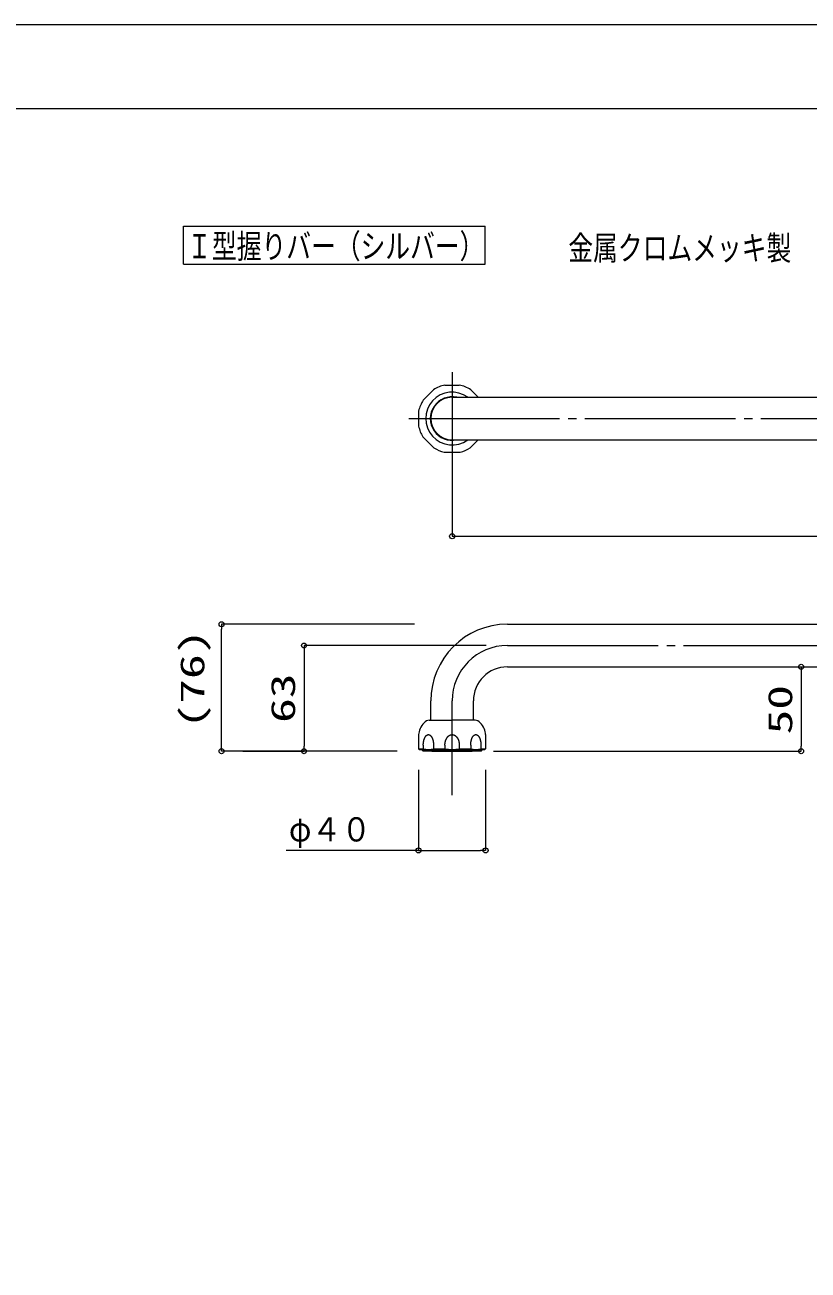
# Model space of a CAD drawing. Units: millimetres on the paper. Extents: x -305 to 305, y -152 to 152.
# Drawn here: x -97 to -3.5, y 0 to 148.5 of the extents above; entities that cross this region are included whole.
import ezdxf
from ezdxf.enums import TextEntityAlignment as Align

# ---------------------------------------------------------------- set-up
doc = ezdxf.new("R2010")
doc.units = ezdxf.units.MM
doc.linetypes.add('LONG_CHAIN', pattern=[21, 18, -1, 1, -1])
for name, color, linetype, lineweight in [('0-0_0', 7, 'Continuous', 9), ('0-1_VIEW0001', 7, 'Continuous', 9), ('0-4_図面枠', 3, 'Continuous', 9), ('0-5_DEFPOINTS', 7, 'Continuous', 9)]:
    doc.layers.add(name, color=color, linetype=linetype, lineweight=lineweight)
doc.styles.add('ＭＳ ゴシック', font='')
doc.styles.get('ＭＳ ゴシック').set_extended_font_data('MS Gothic')

# ---------------------------------------------------------------- blocks, each defined once
blk = doc.blocks.new('_ORIGIN')
at = {"layer": '0-0_0'}
blk.add_line((0, 0), (-1, 0), dxfattribs=at)
blk.add_circle((0, 0), 0.5, dxfattribs=at)
blk = doc.blocks.new('X30')
at = {"layer": '0-0_0', "style": 'ＭＳ ゴシック', "width": 0.9}
for s, p in [('φ', (-184.441, 191.25)), ('４０', (-181.726, 191.25))]:
    blk.add_text(s, height=2.889, dxfattribs=at).set_placement(p, align=Align.BOTTOM_LEFT)

msp = doc.modelspace()

# ---------------------------------------------------------------- linework, layer by layer
at = {"layer": '0-0_0'}
for p, q in [((-45.986, 99.014), (-45.986, 87.516)), ((-43.446, 99.014), (53.297, 99.014)), ((-45.386, 87.516), (73.414, 87.516)), ((-50.466, 77.026), (-73.485, 77.026)), ((-73.485, 62.486), (-73.485, 76.426)), ((-41.926, 74.486), (-63.657, 74.486)), ((-63.657, 73.886), (-63.657, 62.486)), ((-36.846, 71.946), (-4.347, 71.946)), ((-4.347, 71.346), (-4.347, 62.486)), ((-52.526, 61.886), (-73.485, 61.886)), ((-70.946, 61.886), (-63.657, 61.886)), ((-41.045, 61.886), (-4.347, 61.886)), ((-49.986, 59.646), (-49.986, 50.058)), ((-41.986, 59.646), (-41.986, 50.058)), ((-49.986, 50.058), (-65.779, 50.058)), ((-49.386, 50.058), (-42.586, 50.058))]:
    msp.add_line(p, q, dxfattribs=at)
msp.add_lwpolyline([(-43.446, 104.094), (53.297, 104.094), (53.297, 120.697)], dxfattribs=at)
at = {"layer": '0-1_VIEW0001'}
for p, q in [((-78.027, 119.984), (-78.027, 124.484)), ((-78.027, 124.484), (-42.027, 124.484)), ((-42.027, 119.984), (-42.027, 124.484)), ((-78.027, 119.984), (-42.027, 119.984)), ((-46.842, 105.554), (-45.129, 105.554)), ((-48.203, 104.993), (-49.435, 103.761)), ((-45.986, 104.094), (74.014, 104.094)), ((-42.869, 104.094), (-43.768, 104.992)), ((-49.986, 102.444), (-49.986, 100.644)), ((-49.467, 99.377), (-48.153, 98.063)), ((-45.986, 99.014), (74.014, 99.014)), ((-42.868, 99.014), (-43.818, 98.064)), ((-46.927, 97.554), (-45.044, 97.554)), ((-39.386, 77.026), (67.414, 77.026)), ((-39.386, 71.946), (67.414, 71.946)), ((-48.526, 65.586), (-48.526, 67.886)), ((-43.446, 65.586), (-43.446, 67.886)), ((-48.725, 65.586), (-45.986, 65.586)), ((-43.252, 65.586), (-45.986, 65.586)), ((-49.986, 63.863), (-49.986, 62.186)), ((-41.986, 63.863), (-41.986, 62.186)), ((-49.426, 62.586), (-49.426, 62.186)), ((-48.203, 62.586), (-48.203, 62.186)), ((-46.842, 62.586), (-46.842, 62.186)), ((-45.129, 62.586), (-45.129, 62.186)), ((-43.769, 62.586), (-43.769, 62.186)), ((-42.546, 62.586), (-42.546, 62.186)), ((-49.986, 62.186), (-49.886, 62.086)), ((-49.986, 62.186), (-49.426, 62.186)), ((-49.886, 62.086), (-42.086, 62.086)), ((-49.486, 61.946), (-49.626, 62.086)), ((-49.486, 61.946), (-49.486, 62.086)), ((-49.486, 61.946), (-42.486, 61.946)), ((-48.391, 61.946), (-48.387, 61.886)), ((-48.387, 61.886), (-43.585, 61.886)), ((-48.203, 62.186), (-46.842, 62.186)), ((-45.129, 62.186), (-43.769, 62.186)), ((-43.581, 61.946), (-43.585, 61.886)), ((-42.546, 62.186), (-41.986, 62.186)), ((-42.486, 61.946), (-42.486, 62.086)), ((-42.486, 61.946), (-42.346, 62.086)), ((-42.086, 62.086), (-41.986, 62.186))]:
    msp.add_line(p, q, dxfattribs=at)
at = {"layer": '0-1_VIEW0001', "linetype": 'LONG_CHAIN'}
for p, q in [((-45.986, 107.076), (-45.986, 96.021)), ((-51.159, 101.554), (79.338, 101.554)), ((-39.386, 74.486), (67.414, 74.486)), ((-45.986, 56.649), (-45.986, 67.886))]:
    msp.add_line(p, q, dxfattribs=at)
at = {"layer": '0-1_VIEW0001'}
for points in [[(-49.233, 63.517), (-49.223, 63.535), (-49.214, 63.553), (-49.204, 63.57), (-49.194, 63.587), (-49.184, 63.603), (-49.174, 63.619), (-49.163, 63.635), (-49.153, 63.65), (-49.142, 63.664), (-49.131, 63.678), (-49.12, 63.692), (-49.109, 63.705), (-49.098, 63.718), (-49.086, 63.73), (-49.075, 63.741), (-49.063, 63.753), (-49.051, 63.763), (-49.039, 63.773), (-49.027, 63.783), (-49.015, 63.792), (-49.003, 63.801), (-48.991, 63.809), (-48.979, 63.816), (-48.966, 63.823), (-48.954, 63.829), (-48.941, 63.835), (-48.929, 63.84), (-48.916, 63.845), (-48.904, 63.849), (-48.891, 63.853), (-48.878, 63.856), (-48.865, 63.859), (-48.853, 63.86), (-48.84, 63.862), (-48.827, 63.863), (-48.814, 63.863), (-48.801, 63.863), (-48.789, 63.862), (-48.776, 63.86)], [(-48.776, 63.86), (-48.763, 63.859), (-48.75, 63.856), (-48.738, 63.853), (-48.725, 63.849), (-48.712, 63.845), (-48.7, 63.84), (-48.687, 63.835), (-48.675, 63.829), (-48.662, 63.823), (-48.65, 63.816), (-48.637, 63.809), (-48.625, 63.801), (-48.613, 63.792), (-48.601, 63.783), (-48.589, 63.773), (-48.577, 63.763), (-48.565, 63.753), (-48.554, 63.741), (-48.542, 63.73), (-48.531, 63.718), (-48.52, 63.705), (-48.508, 63.692), (-48.497, 63.678), (-48.487, 63.664), (-48.476, 63.65), (-48.465, 63.635), (-48.455, 63.619), (-48.444, 63.603), (-48.434, 63.587), (-48.424, 63.57), (-48.415, 63.553), (-48.405, 63.535), (-48.396, 63.517), (-48.386, 63.498), (-48.377, 63.48), (-48.368, 63.46), (-48.36, 63.441), (-48.351, 63.421), (-48.343, 63.4)], [(-46.276, 63.788), (-46.267, 63.792), (-46.259, 63.796), (-46.25, 63.801), (-46.242, 63.805), (-46.233, 63.809), (-46.225, 63.812), (-46.216, 63.816), (-46.207, 63.819), (-46.199, 63.823), (-46.19, 63.826), (-46.181, 63.829), (-46.173, 63.832), (-46.164, 63.835), (-46.155, 63.838), (-46.146, 63.84), (-46.137, 63.843), (-46.129, 63.845), (-46.12, 63.847), (-46.111, 63.849), (-46.102, 63.851), (-46.093, 63.853), (-46.084, 63.855), (-46.075, 63.856), (-46.066, 63.857), (-46.057, 63.859), (-46.049, 63.86), (-46.04, 63.86), (-46.031, 63.861), (-46.022, 63.862), (-46.013, 63.862), (-46.004, 63.863), (-45.995, 63.863), (-45.986, 63.863)], [(-45.986, 63.863), (-45.977, 63.863), (-45.968, 63.863), (-45.959, 63.862), (-45.95, 63.862), (-45.941, 63.861), (-45.932, 63.86), (-45.923, 63.86), (-45.914, 63.859), (-45.905, 63.857), (-45.896, 63.856), (-45.887, 63.855), (-45.878, 63.853), (-45.87, 63.851), (-45.861, 63.849), (-45.852, 63.847), (-45.843, 63.845), (-45.834, 63.843), (-45.825, 63.84), (-45.817, 63.838), (-45.808, 63.835), (-45.799, 63.832), (-45.79, 63.829), (-45.781, 63.826), (-45.773, 63.823), (-45.764, 63.819), (-45.755, 63.816), (-45.747, 63.812), (-45.738, 63.809), (-45.73, 63.805), (-45.721, 63.801), (-45.713, 63.796), (-45.704, 63.792), (-45.696, 63.788), (-45.687, 63.783), (-45.679, 63.778), (-45.671, 63.773), (-45.662, 63.768), (-45.654, 63.763), (-45.646, 63.758)], [(-43.576, 63.517), (-43.567, 63.535), (-43.557, 63.553), (-43.547, 63.57), (-43.537, 63.587), (-43.527, 63.603), (-43.517, 63.619), (-43.506, 63.635), (-43.496, 63.65), (-43.485, 63.664), (-43.474, 63.678), (-43.463, 63.692), (-43.452, 63.705), (-43.441, 63.718), (-43.429, 63.73), (-43.418, 63.741), (-43.406, 63.753), (-43.394, 63.763), (-43.383, 63.773), (-43.371, 63.783), (-43.359, 63.792), (-43.346, 63.801), (-43.334, 63.809), (-43.322, 63.816), (-43.309, 63.823), (-43.297, 63.829), (-43.285, 63.835), (-43.272, 63.84), (-43.259, 63.845), (-43.247, 63.849), (-43.234, 63.853), (-43.221, 63.856), (-43.209, 63.859), (-43.196, 63.86), (-43.183, 63.862), (-43.17, 63.863), (-43.157, 63.863), (-43.145, 63.863), (-43.132, 63.862), (-43.119, 63.86)], [(-43.119, 63.86), (-43.106, 63.859), (-43.093, 63.856), (-43.081, 63.853), (-43.068, 63.849), (-43.055, 63.845), (-43.043, 63.84), (-43.03, 63.835), (-43.018, 63.829), (-43.005, 63.823), (-42.993, 63.816), (-42.981, 63.809), (-42.968, 63.801), (-42.956, 63.792), (-42.944, 63.783), (-42.932, 63.773), (-42.92, 63.763), (-42.909, 63.753), (-42.897, 63.741), (-42.885, 63.73), (-42.874, 63.718), (-42.863, 63.705), (-42.852, 63.692), (-42.841, 63.678), (-42.83, 63.664), (-42.819, 63.65), (-42.808, 63.635), (-42.798, 63.619), (-42.788, 63.603), (-42.778, 63.587), (-42.768, 63.57), (-42.758, 63.553), (-42.748, 63.535), (-42.739, 63.517), (-42.73, 63.498), (-42.72, 63.48), (-42.712, 63.46), (-42.703, 63.441), (-42.694, 63.421), (-42.686, 63.4)], [(-49.426, 62.586), (-49.426, 62.613), (-49.425, 62.64), (-49.425, 62.666), (-49.424, 62.693), (-49.422, 62.72), (-49.421, 62.746), (-49.419, 62.773), (-49.417, 62.799), (-49.415, 62.826), (-49.412, 62.852), (-49.41, 62.878), (-49.407, 62.904), (-49.403, 62.93), (-49.4, 62.955), (-49.396, 62.981), (-49.392, 63.006), (-49.387, 63.031), (-49.383, 63.056), (-49.378, 63.081), (-49.373, 63.106), (-49.368, 63.13), (-49.362, 63.154), (-49.356, 63.178), (-49.35, 63.201), (-49.344, 63.225), (-49.337, 63.248), (-49.331, 63.27), (-49.324, 63.293), (-49.316, 63.315), (-49.309, 63.337), (-49.301, 63.358), (-49.294, 63.379), (-49.285, 63.4), (-49.277, 63.421), (-49.269, 63.441), (-49.26, 63.46), (-49.251, 63.48), (-49.242, 63.498), (-49.233, 63.517)], [(-48.343, 63.4), (-48.335, 63.379), (-48.327, 63.358), (-48.319, 63.337), (-48.312, 63.315), (-48.305, 63.293), (-48.298, 63.27), (-48.291, 63.248), (-48.285, 63.225), (-48.278, 63.201), (-48.272, 63.178), (-48.266, 63.154), (-48.261, 63.13), (-48.256, 63.106), (-48.25, 63.081), (-48.246, 63.056), (-48.241, 63.031), (-48.237, 63.006), (-48.233, 62.981), (-48.229, 62.955), (-48.225, 62.93), (-48.222, 62.904), (-48.219, 62.878), (-48.216, 62.852), (-48.214, 62.826), (-48.211, 62.799), (-48.209, 62.773), (-48.208, 62.746), (-48.206, 62.72), (-48.205, 62.693), (-48.204, 62.666), (-48.203, 62.64), (-48.203, 62.613), (-48.203, 62.586)], [(-46.842, 62.586), (-46.842, 62.6), (-46.842, 62.613), (-46.842, 62.626), (-46.842, 62.64), (-46.841, 62.653), (-46.841, 62.666), (-46.84, 62.68), (-46.839, 62.693), (-46.839, 62.706), (-46.838, 62.72), (-46.837, 62.733), (-46.836, 62.746), (-46.834, 62.76), (-46.833, 62.773), (-46.832, 62.786), (-46.83, 62.799), (-46.829, 62.812), (-46.827, 62.826), (-46.825, 62.839), (-46.824, 62.852), (-46.822, 62.865), (-46.82, 62.878), (-46.818, 62.891), (-46.815, 62.904), (-46.813, 62.917), (-46.811, 62.93), (-46.808, 62.942), (-46.806, 62.955), (-46.803, 62.968), (-46.8, 62.981), (-46.798, 62.994), (-46.795, 63.006), (-46.792, 63.019), (-46.789, 63.031), (-46.785, 63.044), (-46.782, 63.056), (-46.779, 63.069), (-46.775, 63.081), (-46.772, 63.093)], [(-46.772, 63.093), (-46.768, 63.106), (-46.765, 63.118), (-46.761, 63.13), (-46.757, 63.142), (-46.753, 63.154), (-46.749, 63.166), (-46.745, 63.178), (-46.741, 63.19), (-46.736, 63.201), (-46.732, 63.213), (-46.728, 63.225), (-46.723, 63.236), (-46.718, 63.248), (-46.714, 63.259), (-46.709, 63.27), (-46.704, 63.282), (-46.699, 63.293), (-46.694, 63.304), (-46.689, 63.315), (-46.684, 63.326), (-46.679, 63.337), (-46.673, 63.347), (-46.668, 63.358), (-46.663, 63.369), (-46.657, 63.379), (-46.651, 63.39), (-46.646, 63.4), (-46.64, 63.41), (-46.634, 63.421), (-46.628, 63.431), (-46.622, 63.441), (-46.616, 63.45), (-46.61, 63.46), (-46.604, 63.47), (-46.598, 63.48), (-46.591, 63.489), (-46.585, 63.498), (-46.579, 63.508), (-46.572, 63.517)], [(-46.572, 63.517), (-46.566, 63.526), (-46.559, 63.535), (-46.552, 63.544), (-46.545, 63.553), (-46.539, 63.561), (-46.532, 63.57), (-46.525, 63.578), (-46.518, 63.587), (-46.511, 63.595), (-46.504, 63.603), (-46.496, 63.611), (-46.489, 63.619), (-46.482, 63.627), (-46.475, 63.635), (-46.467, 63.642), (-46.46, 63.65), (-46.452, 63.657), (-46.445, 63.664), (-46.437, 63.671), (-46.43, 63.678), (-46.422, 63.685), (-46.414, 63.692), (-46.406, 63.699), (-46.398, 63.705), (-46.391, 63.711), (-46.383, 63.718), (-46.375, 63.724), (-46.367, 63.73), (-46.359, 63.736), (-46.351, 63.741), (-46.342, 63.747), (-46.334, 63.753), (-46.326, 63.758), (-46.318, 63.763), (-46.309, 63.768), (-46.301, 63.773), (-46.293, 63.778), (-46.284, 63.783), (-46.276, 63.788)], [(-45.646, 63.758), (-45.637, 63.753), (-45.629, 63.747), (-45.621, 63.741), (-45.613, 63.736), (-45.605, 63.73), (-45.597, 63.724), (-45.589, 63.718), (-45.581, 63.711), (-45.573, 63.705), (-45.565, 63.699), (-45.558, 63.692), (-45.55, 63.685), (-45.542, 63.678), (-45.534, 63.671), (-45.527, 63.664), (-45.519, 63.657), (-45.512, 63.65), (-45.504, 63.642), (-45.497, 63.635), (-45.49, 63.627), (-45.482, 63.619), (-45.475, 63.611), (-45.468, 63.603), (-45.461, 63.595), (-45.454, 63.587), (-45.447, 63.578), (-45.44, 63.57), (-45.433, 63.561), (-45.426, 63.553), (-45.419, 63.544), (-45.413, 63.535), (-45.406, 63.526), (-45.399, 63.517), (-45.393, 63.508), (-45.387, 63.498), (-45.38, 63.489), (-45.374, 63.48), (-45.368, 63.47), (-45.361, 63.46)], [(-45.361, 63.46), (-45.355, 63.45), (-45.349, 63.441), (-45.343, 63.431), (-45.337, 63.421), (-45.332, 63.41), (-45.326, 63.4), (-45.32, 63.39), (-45.315, 63.379), (-45.309, 63.369), (-45.304, 63.358), (-45.298, 63.347), (-45.293, 63.337), (-45.288, 63.326), (-45.282, 63.315), (-45.277, 63.304), (-45.272, 63.293), (-45.267, 63.282), (-45.263, 63.27), (-45.258, 63.259), (-45.253, 63.248), (-45.249, 63.236), (-45.244, 63.225), (-45.24, 63.213), (-45.235, 63.201), (-45.231, 63.19), (-45.227, 63.178), (-45.223, 63.166), (-45.219, 63.154), (-45.215, 63.142), (-45.211, 63.13), (-45.207, 63.118), (-45.203, 63.106), (-45.2, 63.093), (-45.196, 63.081), (-45.193, 63.069), (-45.189, 63.056), (-45.186, 63.044), (-45.183, 63.031), (-45.18, 63.019)], [(-45.18, 63.019), (-45.177, 63.006), (-45.174, 62.994), (-45.171, 62.981), (-45.168, 62.968), (-45.166, 62.955), (-45.163, 62.942), (-45.161, 62.93), (-45.158, 62.917), (-45.156, 62.904), (-45.154, 62.891), (-45.152, 62.878), (-45.15, 62.865), (-45.148, 62.852), (-45.146, 62.839), (-45.144, 62.826), (-45.143, 62.812), (-45.141, 62.799), (-45.14, 62.786), (-45.138, 62.773), (-45.137, 62.76), (-45.136, 62.746), (-45.135, 62.733), (-45.134, 62.72), (-45.133, 62.706), (-45.132, 62.693), (-45.132, 62.68), (-45.131, 62.666), (-45.13, 62.653), (-45.13, 62.64), (-45.13, 62.626), (-45.129, 62.613), (-45.129, 62.6), (-45.129, 62.586)], [(-43.769, 62.586), (-43.769, 62.613), (-43.768, 62.64), (-43.768, 62.666), (-43.767, 62.693), (-43.766, 62.72), (-43.764, 62.746), (-43.762, 62.773), (-43.76, 62.799), (-43.758, 62.826), (-43.756, 62.852), (-43.753, 62.878), (-43.75, 62.904), (-43.746, 62.93), (-43.743, 62.955), (-43.739, 62.981), (-43.735, 63.006), (-43.731, 63.031), (-43.726, 63.056), (-43.721, 63.081), (-43.716, 63.106), (-43.711, 63.13), (-43.705, 63.154), (-43.699, 63.178), (-43.693, 63.201), (-43.687, 63.225), (-43.68, 63.248), (-43.674, 63.27), (-43.667, 63.293), (-43.66, 63.315), (-43.652, 63.337), (-43.645, 63.358), (-43.637, 63.379), (-43.629, 63.4), (-43.62, 63.421), (-43.612, 63.441), (-43.603, 63.46), (-43.594, 63.48), (-43.585, 63.498), (-43.576, 63.517)], [(-42.686, 63.4), (-42.678, 63.379), (-42.67, 63.358), (-42.663, 63.337), (-42.655, 63.315), (-42.648, 63.293), (-42.641, 63.27), (-42.634, 63.248), (-42.628, 63.225), (-42.621, 63.201), (-42.615, 63.178), (-42.61, 63.154), (-42.604, 63.13), (-42.599, 63.106), (-42.594, 63.081), (-42.589, 63.056), (-42.584, 63.031), (-42.58, 63.006), (-42.576, 62.981), (-42.572, 62.955), (-42.568, 62.93), (-42.565, 62.904), (-42.562, 62.878), (-42.559, 62.852), (-42.557, 62.826), (-42.554, 62.799), (-42.552, 62.773), (-42.551, 62.746), (-42.549, 62.72), (-42.548, 62.693), (-42.547, 62.666), (-42.546, 62.64), (-42.546, 62.613), (-42.546, 62.586)]]:
    msp.add_lwpolyline(points, dxfattribs=at)
for centre, radius, start, end in [((-45.986, 101.544), 4.1, 102.05842, 122.73142), ((-45.986, 101.544), 4.1, 57.24838, 77.94158), ((-45.986, 101.554), 3.15, 53.74076, 306.25924), ((-45.986, 101.554), 2.6, 77.6671, 282.3329), ((-45.986, 101.554), 2.54, 90, 270), ((-45.986, 101.544), 4.1, 147.26858, 167.31962), ((-45.986, 101.544), 4.1, 192.68038, 211.90163), ((-45.986, 101.544), 4.1, 238.09837, 256.72631), ((-45.986, 101.544), 4.1, 283.27369, 301.92056), ((-39.386, 67.886), 9.14, 90, 180), ((-39.386, 67.886), 4.06, 90, 180), ((-47.964, 63.812), 2, 122.96175, 168.60116), ((-48.725, 64.986), 0.6, 90, 122.96175), ((-43.246, 64.986), 0.6, 57.03825, 90), ((-44.008, 63.812), 2, 11.39884, 57.03825), ((-41.886, 62.586), 8.2, 168.60116, 171.04278), ((-50.086, 62.586), 8.2, 8.95722, 11.39884), ((-48.814, 64.006), 1.92, 251.42649, 288.57351), ((-45.986, 65.804), 3.718, 256.68166, 283.31834), ((-43.157, 64.006), 1.92, 251.42649, 288.57351)]:
    msp.add_arc(centre, radius, start, end, dxfattribs=at)
at = {"layer": '0-1_VIEW0001', "linetype": 'LONG_CHAIN'}
msp.add_arc((-39.386, 67.886), 6.6, 90, 180, dxfattribs=at)
at = {"layer": '0-4_図面枠'}
msp.add_lwpolyline([(-291.017, -138.498), (108.983, -138.498), (108.983, 138.502), (-291.017, 138.502)], close=True, dxfattribs=at)
at = {"layer": '0-5_DEFPOINTS'}
msp.add_line((118.983, 148.502), (-301.017, 148.502), dxfattribs=at)

# ---------------------------------------------------------------- block references
at = {"layer": '0-0_0', "xscale": 0.6, "yscale": 0.6}
for p, rotation in [((-45.986, 87.516), 180), ((-73.485, 77.026), 90), ((-63.657, 74.486), 90), ((-4.347, 71.946), 90), ((-73.485, 61.886), 270), ((-63.657, 61.886), 270), ((-4.347, 61.886), 270), ((-49.986, 50.058), 180)]:
    msp.add_blockref('_ORIGIN', p, dxfattribs=dict(at, rotation=rotation))
at = {"layer": '0-0_0'}
msp.add_blockref('X30', (118.983, -140.998), dxfattribs=at)
at = {"layer": '0-0_0', "xscale": 0.6, "yscale": 0.6}
msp.add_blockref('_ORIGIN', (-41.986, 50.058), dxfattribs=at)

# ---------------------------------------------------------------- texts
at = {"layer": '0-0_0', "style": 'ＭＳ ゴシック', "width": 1.5}
for s, p in [('(76)', (-74.68, 64.6)), ('63', (-63.852, 65.259)), ('50', (-4.542, 63.884))]:
    msp.add_text(s, height=2.889, rotation=90, dxfattribs=at).set_placement(p, align=Align.BOTTOM_LEFT)
at = {"layer": '0-1_VIEW0001', "style": 'ＭＳ ゴシック', "width": 0.75}
for s, p in [('Ｉ型握りバー（シルバー）', (-77.599, 119.805)), ('金属クロムメッキ製', (-32.122, 119.59))]:
    msp.add_text(s, height=2.889, dxfattribs=at).set_placement(p, align=Align.BOTTOM_LEFT)

doc.saveas('drawing.dxf')
